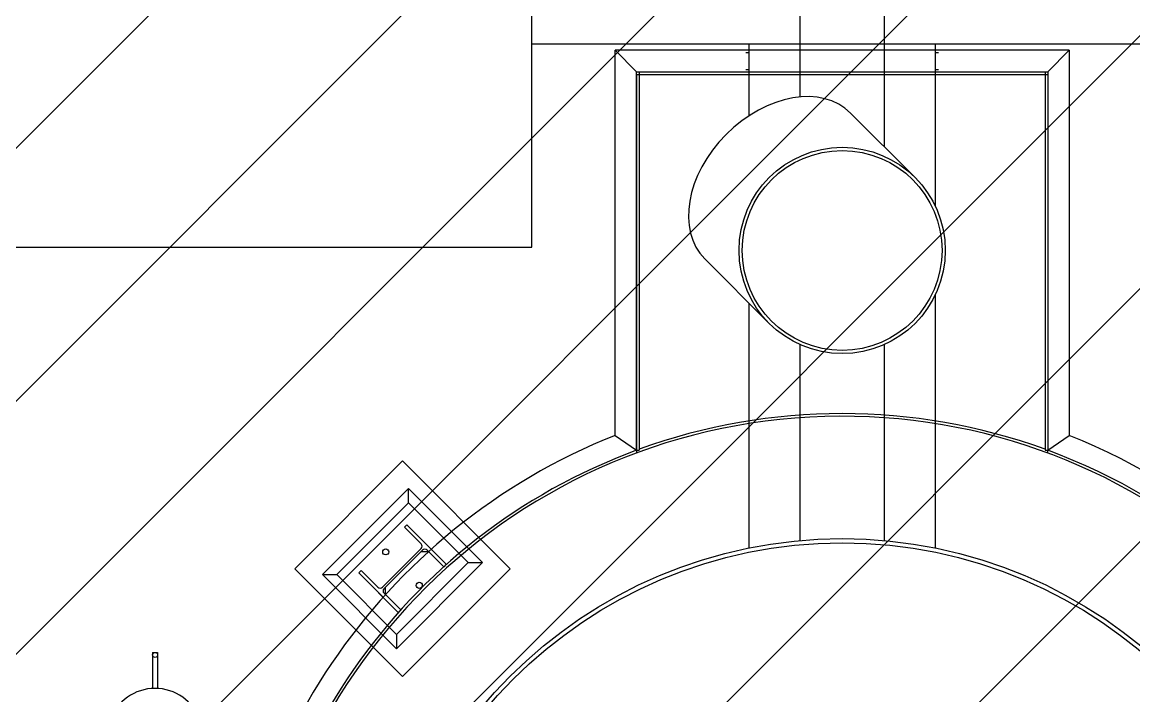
# Model space of a CAD drawing. Header units: metres. Extents: x 0 to 63075, y 0 to 44550.
# Drawn here: x 60034.8 to 60528.3, y 37701.2 to 38000 of the extents above; entities that cross this region are included whole.
import ezdxf

# ---------------------------------------------------------------- set-up
doc = ezdxf.new("R2010")
doc.units = ezdxf.units.M
doc.header["$LTSCALE"] = 75
for name, color, linetype in [('AI-Hatch mob', 7, 'Continuous'), ('GSB', 7, 'Continuous'), ('ML6', 1, 'Continuous'), ('SL1', 8, 'Continuous')]:
    doc.layers.add(name, color=color, linetype=linetype)

# ---------------------------------------------------------------- blocks, each defined once
blk = doc.blocks.new('A$C6bae614f')
at = {"layer": 'SL1'}
for p, q in [((415452, 27202.3), (415452.1, 29793.9)), ((416244.9, 28002.9), (416244.8, 27646.3)), ((416494.8, 27498.9), (416494.9, 28002.9)), ((421459.8, 27802.7), (415452, 27802.9)), ((416094.8, 27591), (416094.8, 27802.9)), ((416644.8, 27802.9), (416644.8, 27324.3)), ((415698.3, 26646.1), (415698.3, 27784.4)), ((415761.8, 27720.9), (415698.3, 27784.4)), ((417041.4, 27784.4), (415698.3, 27784.4)), ((416084.8, 27777.9), (416094.8, 27777.9)), ((416644.8, 27777.9), (416654.8, 27777.9)), ((417041.4, 27784.4), (416977.9, 27720.9)), ((416977.9, 27720.9), (417041.4, 27784.4)), ((417041.4, 27784.4), (417041.3, 26646)), ((415761.8, 27720.9), (416977.9, 27720.9)), ((415761.8, 26602.4), (415761.8, 27720.9)), ((415761.8, 27712.9), (416977.8, 27712.8)), ((415761.8, 27712.9), (415761.8, 26602.4)), ((415769.8, 27720.9), (415769.8, 26602.4)), ((415769.8, 27720.9), (416969.8, 27720.8)), ((416084.8, 27727.9), (416094.8, 27727.9)), ((416644.8, 27727.9), (416654.8, 27727.9)), ((416969.8, 27720.8), (416969.8, 26602.3)), ((416977.9, 27720.9), (416977.8, 26602.4)), ((416977.8, 27712.8), (416977.8, 26602.4)), ((416585.4, 27408.4), (416394.9, 27598.9)), ((411313.1, 27202.4), (415452, 27202.3)), ((415963.8, 27167.9), (416154.3, 26977.3)), ((416644.8, 27061.4), (416644.8, 26313.7)), ((416094.8, 26313.7), (416094.8, 27036.8)), ((416244.8, 26914.9), (416244.8, 26335.6)), ((416494.8, 26335.6), (416494.8, 26914.9)), ((415698.3, 26646.1), (415761.8, 26602.4)), ((416977.8, 26602.4), (417041.3, 26646)), ((415761.8, 26602.4), (415761.8, 26593.9)), ((415761.8, 26602.4), (415769.8, 26602.4)), ((416969.8, 26602.3), (416977.8, 26602.4)), ((416977.8, 26593.8), (416977.8, 26602.4)), ((415070.1, 26570.8), (414751.9, 26252.6)), ((415388.3, 26252.6), (415070.1, 26570.8)), ((415087.8, 26489.7), (414833.2, 26235.1)), ((415087.8, 26447.2), (415087.8, 26489.7)), ((415307, 26270.5), (415087.8, 26489.7)), ((415087.8, 26447.2), (414875.6, 26235.1)), ((415264.5, 26270.5), (415087.8, 26447.2)), ((415075.6, 26375), (415082.8, 26382.2)), ((415075.6, 26375), (415082.8, 26382.2)), ((415124.8, 26325.8), (415075.6, 26375)), ((415124.8, 26325.8), (415075.6, 26375)), ((415082.8, 26382.2), (415199.5, 26265.5)), ((415082.8, 26382.2), (415154.9, 26310.1)), ((415011, 26198.1), (415124.8, 26311.9)), ((415011, 26198.1), (415124.8, 26311.9)), ((415129.2, 26307.5), (415015.4, 26193.7)), ((415129.2, 26307.5), (415015.4, 26193.7)), ((415125.5, 26303.8), (415019, 26197.4)), ((415125.5, 26303.8), (415146.7, 26303.8)), ((415192.3, 26258.3), (415143.1, 26307.5)), ((415147.3, 26303.3), (415143.1, 26307.5)), ((415146.7, 26303.8), (415147.3, 26303.3)), ((415052.4, 26058.3), (415264.5, 26270.5)), ((415052.4, 26015.9), (415307, 26270.5)), ((415199.5, 26265.5), (415192.3, 26258.3)), ((415264.5, 26270.5), (415307, 26270.5)), ((414751.9, 26252.6), (415070.1, 25934.4)), ((414833.2, 26235.1), (414875.6, 26235.1)), ((415052.4, 26015.9), (414833.2, 26235.1)), ((414875.6, 26235.1), (415052.4, 26058.3)), ((414940.7, 26240.1), (414947.9, 26247.3)), ((414940.7, 26240.1), (414947.9, 26247.3)), ((415057.4, 26123.4), (414940.7, 26240.1)), ((415012.8, 26168), (414940.7, 26240.1)), ((414947.9, 26247.3), (414997.1, 26198.1)), ((414947.9, 26247.3), (414997.1, 26198.1)), ((415070.1, 25934.4), (415388.3, 26252.6)), ((415019, 26197.4), (415019, 26176.1)), ((415015.4, 26179.8), (415064.6, 26130.6)), ((415015.4, 26179.8), (415019.6, 26175.6)), ((415019, 26176.1), (415019.6, 26175.6)), ((415064.6, 26130.6), (415057.4, 26123.4)), ((415052.4, 26058.3), (415052.4, 26015.9)), ((414331, 26005.2), (414346, 26005.2)), ((414331, 26005.2), (414331, 25898.8)), ((414346, 26005.2), (414346, 25898.8))]:
    blk.add_line(p, q, dxfattribs=at)
for centre, radius in [((416369.8, 27192.9), 304.8), ((416369.8, 27192.9), 304.8), ((416369.8, 27192.9), 295.3), ((416369.8, 24952.9), 1388.4), ((416369.8, 24952.9), 1376), ((415020.6, 26302.3), 9), ((415119.6, 26203.3), 9), ((414338.5, 25997.7), 7.5)]:
    blk.add_circle(centre, radius, dxfattribs=at)
for centre, radius, start, end in [((416369.8, 24952.9), 1750, 185.8289, 180.3095), ((416369.8, 24952.9), 1758, 70.0422, 109.954), ((416369.8, 24952.9), 1821.5, 111.6314, 180.2973), ((416369.8, 24952.9), 1821.5, 185.5993, 68.3648), ((416369.8, 24952.9), 1758, 110.2305, 180.3081), ((416369.8, 24952.9), 1758, 185.8023, 69.7657), ((415117.9, 26318.8), 9.8, 314.9982, 44.9982), ((415117.9, 26318.8), 9.8, 314.9981, 44.9981), ((415136.1, 26300.6), 9.8, 44.9982, 134.9982), ((415136.1, 26300.6), 9.8, 44.9981, 134.9981), ((415004, 26205), 9.8, 224.9982, 314.9982), ((415004, 26205), 9.8, 224.9981, 314.9981), ((415022.3, 26186.8), 9.8, 134.9982, 224.9982), ((415022.3, 26186.8), 9.8, 134.9981, 224.9981), ((414338.5, 25759.3), 139.7, 307.031, 232.9653)]:
    blk.add_arc(centre, radius, start, end, dxfattribs=at)
for major_axis, start_param, end_param in [((215.5, 215.5), 0, 1.570796), ((-215.5, -215.5), 4.712389, 6.283185)]:
    blk.add_ellipse((416179.3, 27383.4), major_axis=major_axis, ratio=0.707107, start_param=start_param, end_param=end_param, dxfattribs=at)
blk = doc.blocks.new('zw$15D4')
at = {"layer": 'ML6', "xscale": 0.2502808837766805, "yscale": 0.2502808837766805, "zscale": 0.2502808837766805}
blk.add_blockref('A$C6bae614f', (-85544.74, -3177.34), dxfattribs=at)

msp = doc.modelspace()

# ---------------------------------------------------------------- hatches: boundary and pattern name
at = {"layer": 'AI-Hatch mob'}
h = msp.add_hatch(dxfattribs=at)
h.set_pattern_fill('ANSI31', color=256, scale=25)
h.set_pattern_definition([(45, (-4687.55, -59.206), (-56.1266, 56.1266), [])])
h.paths.add_polyline_path([(60745.61, 38156.14), (59935.7, 38156.14), (59935.7, 36564.59), (60745.61, 36564.59)])

# ---------------------------------------------------------------- block references
at = {"layer": 'GSB', "xscale": 0.6000000000000068, "yscale": 0.6000000000000068, "zscale": 0.6000000000000068}
msp.add_blockref('zw$15D4', (49200, 35721.63), dxfattribs=at)

doc.saveas('drawing.dxf')
